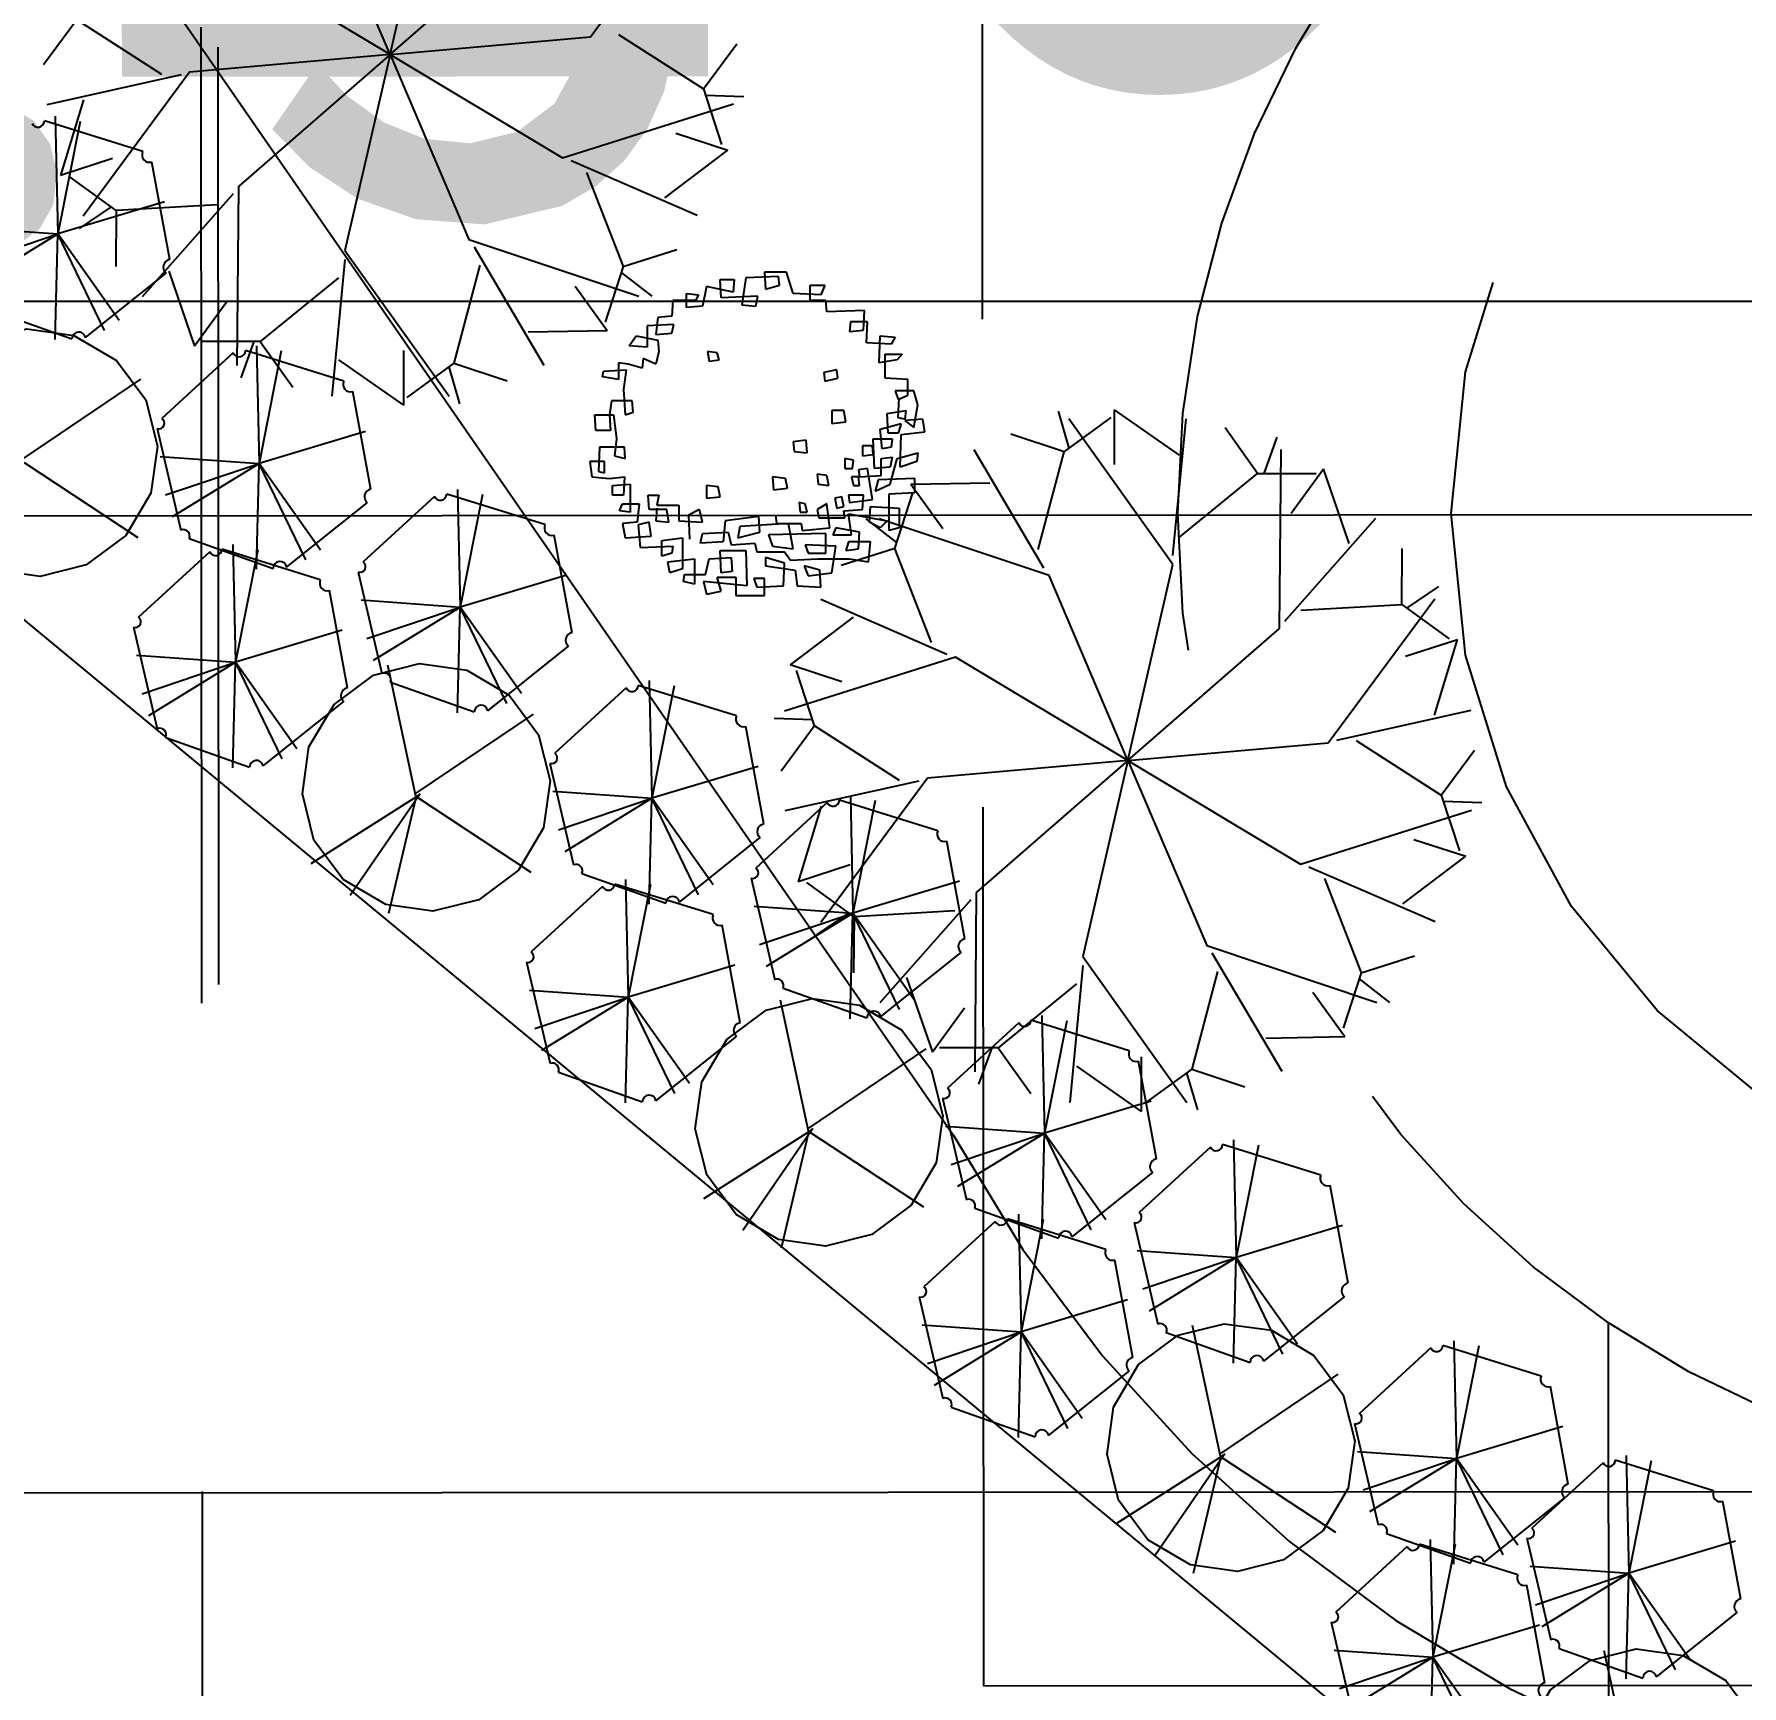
# Model space of a CAD drawing. Header units: millimetres. Extents: x 14950 to 15746, y 1103 to 1809.
# Drawn here: x 15436.861 to 15441.232, y 1474.381 to 1478.611 of the extents above; entities that cross this region are included whole.
import ezdxf
from ezdxf.enums import TextEntityAlignment as Align
from ezdxf.xclip import XClip

# ---------------------------------------------------------------- set-up
doc = ezdxf.new("R2010")
doc.units = ezdxf.units.MM
doc.header["$LTSCALE"] = 10
doc.header["$MEASUREMENT"] = 0
doc.header["$XCLIPFRAME"] = 2
doc.linetypes.add('CENTER', pattern=[2, 1.25, -0.25, 0.25, -0.25])
doc.linetypes.add('DASHED2', pattern=[0.375, 0.25, -0.125])
doc.layers.add('TZ-BASE', color=253, linetype='Continuous')
doc.styles.get("Standard").update_dxf_attribs({"font": 'GulimChe.ttf'})
doc.dimstyles.get("Standard").update_dxf_attribs({"dimtxt": 0.18, "dimasz": 0.18, "dimexe": 0.18, "dimexo": 0.0625, "dimgap": 0.09, "dimtad": 0, "dimtih": 1, "dimtoh": 1, "dimdec": 4, "dimzin": 0, "dimdsep": 46, "dimtxsty": 'Standard', "dimcen": 0.09, "dimadec": 0, "dimazin": 0, "dimtfac": 1, "dimtdec": 4, "dimtofl": 0, "dimtmove": 0, "dimatfit": 3, "dimfxl": 0, "dimtolj": 1, "dimtzin": 0, "dimarcsym": 0})

# ---------------------------------------------------------------- blocks, each defined once
blk = doc.blocks.new('JD-DGHCDGH7DFXH')
at = {"layer": 'TZ-BASE'}
for p, q in [((390.1718, 15.7075), (401.8806, -1.233)), ((396.7644, 2.3519), (408.3187, -7.2141)), ((400.439, 1.5341), (400.5544, 2.036)), ((400.439, 1.5341), (400.2374, 2.008)), ((400.952, 1.5794), (401.2247, 1.9483)), ((400.439, 1.5341), (400.8274, 1.8723)), ((400.439, 1.5341), (399.9973, 1.799)), ((399.6368, 1.6227), (399.5515, 1.5073)), ((399.8544, 1.4828), (399.6368, 1.6227)), ((400.439, 1.5341), (400.952, 1.5794)), ((401.0235, 1.5854), (401.2411, 1.4455)), ((400.439, 1.5341), (399.926, 1.4888)), ((400.0009, -0.8474), (399.9988, 1.5526)), ((400.439, 1.5341), (400.0506, 1.1959)), ((400.439, 1.5341), (400.3235, 1.0322)), ((400.439, 1.5341), (400.6406, 1.0602)), ((400.439, 1.5341), (400.8806, 1.2692)), ((401.2411, 1.4455), (401.3265, 1.5609)), ((399.926, 1.4888), (399.6532, 1.1199)), ((399.9041, 1.4817), (399.5605, 1.4053)), ((401.2411, 1.4455), (401.2874, 1.3031)), ((399.6541, 1.4177), (399.5953, 1.224)), ((400.8806, 1.2692), (401.3182, 1.4074)), ((401.2462, 1.4299), (401.3449, 1.4267)), ((399.8057, 1.2855), (399.554, 1.3636)), ((399.582, 1.3757), (399.5887, 1.0744)), ((399.6456, 1.3625), (399.5887, 1.0744)), ((401.1709, 1.3323), (401.3039, 1.2891)), ((401.1424, 1.1669), (401.3039, 1.2891)), ((399.7282, 1.2672), (399.5953, 1.224)), ((399.875, 1.0087), (399.8292, 1.2585)), ((400.9025, 1.2621), (401.2254, 1.122)), ((400.9421, 1.232), (401.0359, 0.9909)), ((399.7379, 1.1343), (399.6168, 1.2223)), ((400.0506, 1.1959), (400.0468, 0.7371)), ((399.8613, 1.1562), (399.5887, 1.0744)), ((399.7247, 1.1439), (399.643, 1.0885)), ((399.9962, 1.149), (399.7379, 1.1343)), ((400.0371, 1.1773), (399.804, 0.9135)), ((399.7379, 1.1343), (399.7368, 0.9908)), ((399.3355, 1.0924), (399.5887, 1.0744)), ((399.3495, 0.9939), (399.5887, 1.0744)), ((399.3671, 0.9383), (399.5887, 1.0744)), ((399.5817, 0.8038), (399.5887, 1.0744)), ((399.7455, 0.8526), (399.5887, 1.0744)), ((399.7081, 0.8273), (399.5887, 1.0744)), ((400.6406, 1.0602), (401.0757, 0.9148)), ((400.3235, 1.0092), (400.29, 0.6588)), ((400.3235, 1.0322), (400.5901, 0.6588)), ((400.6541, 1.0416), (400.833, 0.7384)), ((401.0359, 0.9909), (401.1727, 1.0341)), ((399.6594, 0.8088), (399.8657, 0.9739)), ((399.8724, 0.9786), (399.9387, 0.7873)), ((400.3071, 0.9623), (400.1068, 0.7986)), ((400.6684, 0.994), (400.6026, 0.7438)), ((401.0359, 0.9909), (400.9896, 0.8485)), ((401.0308, 0.9753), (401.1088, 0.9148)), ((401.4333, 0.9652), (401.3498, 0.9616)), ((401.3979, 0.9761), (401.4004, 0.9327)), ((401.4535, 0.9761), (401.3979, 0.9761)), ((401.4358, 0.9435), (401.4333, 0.9652)), ((401.4713, 0.9218), (401.4535, 0.9761)), ((400.9125, 0.9406), (400.9947, 0.8275)), ((401.1981, 0.9218), (401.2284, 0.9182)), ((401.1981, 0.8857), (401.1981, 0.9218)), ((401.2284, 0.9182), (401.2208, 0.9038)), ((401.2487, 0.9399), (401.2385, 0.8893)), ((401.317, 0.9255), (401.2487, 0.9399)), ((401.2841, 0.958), (401.3195, 0.958)), ((401.2866, 0.911), (401.2841, 0.958)), ((401.3195, 0.958), (401.317, 0.9255)), ((401.3498, 0.9616), (401.3397, 0.8929)), ((401.4004, 0.9327), (401.4358, 0.9435)), ((401.5421, 0.9182), (401.4713, 0.9218)), ((401.5143, 0.9435), (401.5522, 0.9435)), ((401.5143, 0.9038), (401.5143, 0.9435)), ((401.5522, 0.9435), (401.5421, 0.9182)), ((399.4099, 0.882), (399.6245, 0.8059)), ((400.0209, 0.9003), (399.9387, 0.7873)), ((401.1627, 0.9038), (401.1601, 0.864)), ((401.2208, 0.9038), (401.1627, 0.9038)), ((401.2385, 0.8893), (401.1981, 0.8857)), ((401.3802, 0.9146), (401.2866, 0.911)), ((401.3397, 0.8929), (401.3751, 0.8893)), ((401.3751, 0.8893), (401.3802, 0.9146)), ((401.5547, 0.9038), (401.5143, 0.9038)), ((401.5573, 0.8749), (401.5547, 0.9038)), ((401.6534, 0.8785), (401.5573, 0.8749)), ((401.6508, 0.8279), (401.6534, 0.8785)), ((401.1652, 0.8423), (401.0969, 0.8387)), ((401.0969, 0.8387), (401.0969, 0.7845)), ((401.1247, 0.8604), (401.1197, 0.817)), ((401.1601, 0.864), (401.1247, 0.8604)), ((401.1601, 0.8206), (401.1652, 0.8423)), ((401.618, 0.8496), (401.6154, 0.8243)), ((401.661, 0.8496), (401.618, 0.8496)), ((401.6584, 0.7953), (401.661, 0.8496)), ((400.1068, 0.7986), (399.9571, 0.7986)), ((400.0904, 0.7986), (400.0569, 0.7057)), ((400.0969, 0.7878), (400.1037, 0.4865)), ((400.1068, 0.7986), (400.1902, 0.6818)), ((400.7922, 0.8236), (400.9947, 0.8275)), ((401.0514, 0.7881), (401.0691, 0.8134)), ((401.0969, 0.7845), (401.0514, 0.7881)), ((401.0691, 0.8134), (401.1247, 0.8026)), ((401.1197, 0.817), (401.1601, 0.8206)), ((401.1247, 0.8026), (401.1272, 0.7736)), ((401.6154, 0.8243), (401.6508, 0.8279)), ((401.7217, 0.7917), (401.6584, 0.7953)), ((401.6913, 0.7447), (401.6938, 0.8134)), ((401.6938, 0.8134), (401.7318, 0.8098)), ((401.7318, 0.8098), (401.7217, 0.7917)), ((400.0377, 0.7695), (399.855, 0.602)), ((400.3206, 0.6975), (400.0689, 0.7756)), ((400.1606, 0.7746), (400.1037, 0.4865)), ((400.3071, 0.7517), (400.4732, 0.6358)), ((400.4732, 0.7756), (400.4732, 0.6358)), ((400.6026, 0.7438), (400.4815, 0.6558)), ((400.6026, 0.7438), (400.7387, 0.6983)), ((401.0488, 0.7411), (401.0235, 0.7447)), ((401.0235, 0.7447), (401.0235, 0.7014)), ((401.0868, 0.7556), (401.0842, 0.7303)), ((401.1197, 0.7411), (401.0868, 0.7556)), ((401.1272, 0.7736), (401.1197, 0.7411)), ((401.2765, 0.77), (401.2512, 0.7736)), ((401.2512, 0.7736), (401.2562, 0.7483)), ((401.2562, 0.7483), (401.2815, 0.752)), ((401.2815, 0.752), (401.2765, 0.77)), ((401.7368, 0.752), (401.6913, 0.7447)), ((401.7065, 0.7664), (401.7495, 0.7664)), ((401.7065, 0.705), (401.7065, 0.7664)), ((401.7495, 0.7664), (401.7368, 0.752)), ((399.5003, 0.4994), (399.8009, 0.7024)), ((400.5893, 0.7342), (400.6168, 0.6394)), ((400.9831, 0.7086), (400.9856, 0.723)), ((401.0235, 0.7014), (400.9831, 0.7086)), ((400.9856, 0.723), (401.0438, 0.7267)), ((401.0438, 0.7267), (401.0362, 0.6761)), ((401.0842, 0.7303), (401.0488, 0.7411)), ((401.5825, 0.7267), (401.5497, 0.7194)), ((401.5497, 0.7194), (401.5522, 0.6977)), ((401.5522, 0.6977), (401.5851, 0.705)), ((401.5851, 0.705), (401.5825, 0.7267)), ((401.7647, 0.7014), (401.7065, 0.705)), ((401.7647, 0.6616), (401.7647, 0.7014)), ((400.39, 0.4208), (400.3441, 0.6706)), ((401.0362, 0.6761), (401.0412, 0.611)), ((401.7318, 0.6724), (401.7394, 0.6508)), ((401.7798, 0.6724), (401.7318, 0.6724)), ((401.7394, 0.6508), (401.7647, 0.6616)), ((401.79, 0.6363), (401.7798, 0.6724)), ((401.0058, 0.6471), (401.0008, 0.611)), ((401.0589, 0.6471), (401.0058, 0.6471)), ((401.0412, 0.611), (401.0615, 0.6182)), ((401.0615, 0.6182), (401.0589, 0.6471)), ((401.6003, 0.6218), (401.5699, 0.6218)), ((401.5699, 0.6218), (401.5699, 0.5893)), ((401.6053, 0.5929), (401.6003, 0.6218)), ((401.7115, 0.6146), (401.7596, 0.6218)), ((401.7141, 0.564), (401.7115, 0.6146)), ((401.7394, 0.6038), (401.7419, 0.6544)), ((401.7596, 0.6218), (401.7571, 0.6001)), ((401.7798, 0.5785), (401.79, 0.6363)), ((402.1775, 0.5257), (402.15, 0.6205)), ((402.2935, 0.4843), (402.2935, 0.6241)), ((402.4597, 0.5082), (402.2935, 0.6241)), ((399.8427, 0.5759), (399.9034, 0.3161)), ((400.9628, 0.611), (401.0109, 0.611)), ((400.9654, 0.5712), (400.9628, 0.611)), ((401.0033, 0.5712), (400.9654, 0.5712)), ((401.0008, 0.611), (401.0033, 0.5712)), ((401.0109, 0.611), (401.0185, 0.5495)), ((401.5699, 0.5893), (401.6053, 0.5929)), ((401.6938, 0.5748), (401.747, 0.5893)), ((401.6989, 0.5242), (401.6938, 0.5748)), ((401.7571, 0.6001), (401.7394, 0.6038)), ((401.747, 0.5893), (401.7394, 0.564)), ((401.8026, 0.6001), (401.7571, 0.5965)), ((401.7571, 0.5965), (401.7798, 0.5785)), ((401.8077, 0.5676), (401.8026, 0.6001)), ((402.1642, 0.5161), (402.2853, 0.604)), ((402.4432, 0.2277), (402.1767, 0.6011)), ((402.4432, 0.2507), (402.4767, 0.6011)), ((402.6599, 0.4613), (402.5765, 0.5781)), ((400.3763, 0.5683), (400.1037, 0.4865)), ((400.9755, 0.5279), (400.9729, 0.4664)), ((401.0387, 0.5279), (400.9755, 0.5279)), ((401.0185, 0.5495), (401.0134, 0.5062)), ((401.0412, 0.4989), (401.0387, 0.5279)), ((401.5041, 0.5459), (401.4713, 0.5423)), ((401.4713, 0.5423), (401.4738, 0.517)), ((401.5067, 0.5134), (401.5041, 0.5459)), ((401.6736, 0.5315), (401.6483, 0.5315)), ((401.6483, 0.5315), (401.6483, 0.5062)), ((401.6761, 0.5098), (401.6736, 0.5315)), ((401.6761, 0.5495), (401.7242, 0.5495)), ((401.6787, 0.4736), (401.6761, 0.5495)), ((401.7217, 0.5279), (401.6989, 0.5242)), ((401.7394, 0.564), (401.7141, 0.564)), ((401.7242, 0.5495), (401.7217, 0.5279)), ((401.7444, 0.4773), (401.747, 0.5604)), ((401.747, 0.5604), (401.8077, 0.5676)), ((402.1642, 0.5161), (402.0281, 0.5615)), ((402.6763, 0.4613), (402.7098, 0.5542)), ((399.5027, 0.4891), (399.7937, 0.2974)), ((399.8505, 0.5045), (400.1037, 0.4865)), ((399.8645, 0.4059), (400.1037, 0.4865)), ((399.882, 0.3504), (400.1037, 0.4865)), ((400.0967, 0.2158), (400.1037, 0.4865)), ((400.2605, 0.2647), (400.1037, 0.4865)), ((400.223, 0.2394), (400.1037, 0.4865)), ((400.9502, 0.4917), (400.9552, 0.452)), ((400.9881, 0.4917), (400.9502, 0.4917)), ((400.9881, 0.4628), (400.9881, 0.4917)), ((401.0134, 0.5062), (401.0412, 0.4989)), ((401.4738, 0.517), (401.5067, 0.5134)), ((401.6255, 0.4953), (401.6028, 0.4989)), ((401.6028, 0.4989), (401.6028, 0.4736)), ((401.623, 0.4736), (401.6255, 0.4953)), ((401.6483, 0.5062), (401.6761, 0.5098)), ((401.6964, 0.4989), (401.7242, 0.5026)), ((401.6964, 0.4556), (401.6964, 0.4989)), ((401.7242, 0.5026), (401.7191, 0.4773)), ((401.7191, 0.4339), (401.7368, 0.4989)), ((401.7368, 0.4989), (401.79, 0.5134)), ((401.7874, 0.4917), (401.7444, 0.4773)), ((401.79, 0.5134), (401.7874, 0.4917)), ((402.1127, 0.2183), (401.9338, 0.5215)), ((402.0984, 0.2659), (402.1642, 0.5161)), ((402.7162, 0.064), (402.72, 0.5227)), ((400.9552, 0.452), (401.0008, 0.4483)), ((400.9729, 0.4664), (400.9881, 0.4628)), ((401.0008, 0.4483), (401.0387, 0.452)), ((401.0387, 0.452), (401.0362, 0.405)), ((401.451, 0.4483), (401.4181, 0.452)), ((401.4181, 0.452), (401.4207, 0.4194)), ((401.4561, 0.423), (401.451, 0.4483)), ((401.5573, 0.4556), (401.532, 0.4592)), ((401.532, 0.4592), (401.5345, 0.4339)), ((401.5623, 0.4303), (401.5573, 0.4556)), ((401.6028, 0.4736), (401.623, 0.4736)), ((401.6382, 0.452), (401.6205, 0.452)), ((401.6205, 0.452), (401.6255, 0.4303)), ((401.661, 0.4736), (401.6382, 0.47)), ((401.6382, 0.47), (401.6407, 0.452)), ((401.6407, 0.4303), (401.6382, 0.452)), ((401.6407, 0.452), (401.6964, 0.4556)), ((401.6736, 0.3941), (401.661, 0.4736)), ((401.7191, 0.4773), (401.6787, 0.4736)), ((401.6888, 0.4447), (401.6812, 0.4158)), ((401.7824, 0.4483), (401.6888, 0.4447)), ((401.7824, 0.4122), (401.7824, 0.4483)), ((402.4597, 0.2976), (402.6599, 0.4613)), ((402.6599, 0.4613), (402.8096, 0.4613)), ((402.7459, 0.3595), (402.8281, 0.4726)), ((402.8944, 0.2813), (402.8281, 0.4726)), ((400.5526, 0.402), (400.3699, 0.2345)), ((400.8355, 0.3301), (400.5839, 0.4082)), ((400.6119, 0.4203), (400.6186, 0.119)), ((400.6755, 0.4071), (400.6186, 0.119)), ((401.0084, 0.4303), (401.0539, 0.4339)), ((401.0084, 0.405), (401.0084, 0.4303)), ((401.0362, 0.405), (401.0084, 0.405)), ((401.0539, 0.4339), (401.0539, 0.3616)), ((401.0994, 0.405), (401.1272, 0.405)), ((401.1019, 0.3688), (401.0994, 0.405)), ((401.1272, 0.405), (401.1222, 0.3797)), ((401.279, 0.4266), (401.2487, 0.4303)), ((401.2487, 0.4303), (401.2487, 0.3977)), ((401.2487, 0.3977), (401.2841, 0.4013)), ((401.2841, 0.4013), (401.279, 0.4266)), ((401.4207, 0.4194), (401.4561, 0.423)), ((401.5345, 0.4339), (401.5623, 0.4303)), ((401.5952, 0.4013), (401.5775, 0.3977)), ((401.5775, 0.3977), (401.5825, 0.3724)), ((401.6003, 0.376), (401.5952, 0.4013)), ((401.6129, 0.405), (401.6154, 0.3869)), ((401.6508, 0.405), (401.6129, 0.405)), ((401.6154, 0.3869), (401.6736, 0.3941)), ((401.6255, 0.4303), (401.6407, 0.4303)), ((401.6483, 0.3688), (401.6508, 0.405)), ((401.6812, 0.4158), (401.7191, 0.4339)), ((401.7166, 0.4086), (401.7824, 0.4122)), ((401.7166, 0.3146), (401.7166, 0.4086)), ((401.7309, 0.269), (401.7772, 0.4113)), ((401.9746, 0.4363), (401.7721, 0.4324)), ((401.8543, 0.3193), (401.7721, 0.4324)), ((400.1743, 0.2209), (400.3807, 0.3859)), ((401.0261, 0.3652), (401.0337, 0.3833)), ((401.0539, 0.3616), (401.0261, 0.3652)), ((401.0337, 0.3833), (401.0767, 0.3833)), ((401.0767, 0.3833), (401.0716, 0.3363)), ((401.1475, 0.3688), (401.1019, 0.3688)), ((401.1222, 0.3724), (401.1197, 0.3399)), ((401.1222, 0.3797), (401.1778, 0.3797)), ((401.1525, 0.3363), (401.1475, 0.3688)), ((401.1778, 0.3797), (401.1778, 0.3399)), ((401.231, 0.3688), (401.2031, 0.3544)), ((401.2031, 0.3544), (401.2057, 0.2929)), ((401.2385, 0.3363), (401.231, 0.3688)), ((401.3827, 0.3507), (401.2967, 0.3399)), ((401.3852, 0.311), (401.3827, 0.3507)), ((401.4257, 0.3544), (401.4282, 0.3327)), ((401.5016, 0.3833), (401.4864, 0.3869)), ((401.4864, 0.3869), (401.489, 0.3616)), ((401.489, 0.3616), (401.5067, 0.3616)), ((401.5067, 0.3616), (401.5016, 0.3833)), ((401.5573, 0.3833), (401.532, 0.3688)), ((401.532, 0.3688), (401.537, 0.3471)), ((401.5648, 0.3218), (401.5573, 0.3833)), ((401.5825, 0.3724), (401.6003, 0.376)), ((401.6003, 0.3652), (401.6483, 0.3688)), ((401.6028, 0.3471), (401.6003, 0.3652)), ((401.6129, 0.358), (401.7115, 0.3399)), ((401.6205, 0.3038), (401.6129, 0.358)), ((401.666, 0.3363), (401.6685, 0.376)), ((401.6685, 0.376), (401.7419, 0.3724)), ((401.7419, 0.3724), (401.7419, 0.3218)), ((401.0716, 0.3363), (401.0337, 0.3327)), ((401.0337, 0.3327), (401.0412, 0.2965)), ((401.1019, 0.3363), (401.0741, 0.3291)), ((401.0741, 0.3291), (401.0792, 0.2712)), ((401.107, 0.3001), (401.1019, 0.3363)), ((401.1197, 0.3399), (401.1525, 0.3363)), ((401.1778, 0.3399), (401.2385, 0.3363)), ((401.2335, 0.2821), (401.2385, 0.3074)), ((401.2385, 0.3074), (401.3043, 0.311)), ((401.2967, 0.3399), (401.2917, 0.2857)), ((401.3043, 0.311), (401.3119, 0.2785)), ((401.3347, 0.3254), (401.3296, 0.2965)), ((401.3296, 0.2965), (401.3852, 0.311)), ((401.4586, 0.3327), (401.3347, 0.3254)), ((401.5547, 0.3074), (401.408, 0.3038)), ((401.4282, 0.3327), (401.4915, 0.3327)), ((401.4713, 0.2676), (401.4586, 0.3327)), ((401.4915, 0.3327), (401.494, 0.3146)), ((401.494, 0.3146), (401.5648, 0.3218)), ((401.537, 0.3471), (401.6028, 0.3471)), ((401.5547, 0.2568), (401.5547, 0.3074)), ((401.58, 0.3218), (401.5724, 0.3038)), ((401.6407, 0.311), (401.58, 0.3218)), ((401.6382, 0.2676), (401.6407, 0.311)), ((401.736, 0.2846), (401.658, 0.3451)), ((401.6938, 0.3218), (401.666, 0.3363)), ((402.1262, 0.1997), (401.691, 0.3451)), ((401.7115, 0.3399), (401.6938, 0.3218)), ((401.7419, 0.3218), (401.7166, 0.3146)), ((402.7297, 0.0825), (402.9628, 0.3464)), ((399.9248, 0.2941), (400.1394, 0.218)), ((400.2604, 0.1886), (400.0088, 0.2667)), ((400.0368, 0.2789), (400.0435, -0.0224)), ((400.1004, 0.2657), (400.0435, -0.0224)), ((400.9049, 0.0533), (400.8591, 0.3031)), ((401.0412, 0.2965), (401.107, 0.3001)), ((401.0792, 0.2712), (401.1627, 0.2748)), ((401.1348, 0.2893), (401.188, 0.2965)), ((401.1348, 0.2495), (401.1348, 0.2893)), ((401.1627, 0.2748), (401.1601, 0.2568)), ((401.188, 0.2965), (401.188, 0.217)), ((401.2917, 0.2857), (401.2335, 0.2821)), ((401.2841, 0.264), (401.3498, 0.264)), ((401.2866, 0.2062), (401.2841, 0.264)), ((401.3119, 0.2785), (401.3726, 0.2821)), ((401.3498, 0.264), (401.3524, 0.1736)), ((401.3726, 0.2821), (401.3777, 0.2604)), ((401.408, 0.3038), (401.4181, 0.2748)), ((401.4181, 0.2748), (401.4713, 0.2676)), ((401.5016, 0.2785), (401.5092, 0.2568)), ((401.58, 0.2748), (401.5016, 0.2785)), ((401.5699, 0.2062), (401.58, 0.2748)), ((401.5724, 0.3038), (401.6205, 0.3038)), ((401.7309, 0.269), (401.5941, 0.2257)), ((401.6129, 0.2857), (401.6053, 0.264)), ((401.6053, 0.264), (401.6382, 0.2676)), ((401.6685, 0.2857), (401.6129, 0.2857)), ((401.6635, 0.2351), (401.6685, 0.2857)), ((401.8247, 0.0279), (401.7309, 0.269)), ((403.0288, 0.1256), (403.03, 0.2691)), ((399.9775, 0.2606), (399.7948, 0.0931)), ((401.1601, 0.2568), (401.1348, 0.2495)), ((401.15, 0.2351), (401.2183, 0.2423)), ((401.1551, 0.2062), (401.15, 0.2351)), ((401.2183, 0.2423), (401.2183, 0.1772)), ((401.2461, 0.2025), (401.2562, 0.2423)), ((401.2562, 0.2423), (401.3119, 0.2459)), ((401.3119, 0.2459), (401.3144, 0.2098)), ((401.3777, 0.2604), (401.4485, 0.2604)), ((401.4004, 0.2459), (401.4004, 0.2242)), ((401.4485, 0.2315), (401.4004, 0.2459)), ((401.4004, 0.2242), (401.4763, 0.2134)), ((401.446, 0.1736), (401.4485, 0.2315)), ((401.4485, 0.2604), (401.4637, 0.2387)), ((401.4637, 0.2387), (401.5345, 0.2423)), ((401.4991, 0.2242), (401.5092, 0.1989)), ((401.5395, 0.2134), (401.4991, 0.2242)), ((401.5092, 0.2568), (401.5547, 0.2568)), ((401.5345, 0.2423), (401.6154, 0.2423)), ((401.6154, 0.2423), (401.6635, 0.2351)), ((402.3278, -0.2742), (402.4432, 0.2277)), ((400.3577, 0.2085), (400.4183, -0.0514)), ((400.8912, 0.2008), (400.6186, 0.119)), ((401.188, 0.217), (401.1551, 0.2062)), ((401.1905, 0.1845), (401.193, 0.2025)), ((401.2183, 0.1772), (401.1905, 0.1845)), ((401.193, 0.2025), (401.2461, 0.2025)), ((401.2411, 0.1845), (401.2487, 0.1519)), ((401.3524, 0.1736), (401.2411, 0.1845)), ((401.2765, 0.1953), (401.3245, 0.1953)), ((401.2866, 0.1592), (401.2765, 0.1953)), ((401.3144, 0.2098), (401.2866, 0.2062)), ((401.3245, 0.1953), (401.3245, 0.1483)), ((401.3701, 0.1917), (401.3777, 0.17)), ((401.3979, 0.1917), (401.3701, 0.1917)), ((401.3979, 0.1483), (401.3979, 0.1917)), ((401.4763, 0.2134), (401.4814, 0.1736)), ((401.5092, 0.1989), (401.5699, 0.2062)), ((401.5421, 0.17), (401.5395, 0.2134)), ((402.3278, -0.2742), (402.1262, 0.1997)), ((400.3298, -0.0881), (400.2839, 0.1617)), ((400.3654, 0.137), (400.6186, 0.119)), ((401.2487, 0.1519), (401.2866, 0.1592)), ((401.3245, 0.1483), (401.3979, 0.1483)), ((401.3777, 0.17), (401.446, 0.1736)), ((401.4814, 0.1736), (401.5421, 0.17)), ((401.8643, -0.0022), (401.5414, 0.1379)), ((402.8408, -0.2289), (403.1136, 0.14)), ((403.0421, 0.1159), (403.1238, 0.1714)), ((400.3794, 0.0385), (400.6186, 0.119)), ((400.397, -0.0171), (400.6186, 0.119)), ((400.6116, -0.1516), (400.6186, 0.119)), ((400.7754, -0.1028), (400.6186, 0.119)), ((400.7379, -0.1281), (400.6186, 0.119)), ((401.6244, 0.093), (401.4629, -0.0292)), ((402.7706, 0.1109), (403.0288, 0.1256)), ((403.0288, 0.1256), (403.1499, 0.0376)), ((399.7825, 0.067), (399.8432, -0.1928)), ((400.3161, 0.0594), (400.0435, -0.0224)), ((402.3278, -0.2742), (402.7162, 0.064)), ((400.6893, -0.1466), (400.8956, 0.0185)), ((403.0386, -0.0073), (403.1715, 0.0359)), ((403.1127, -0.1579), (403.1715, 0.0359)), ((399.7903, -0.0044), (400.0435, -0.0224)), ((399.8043, -0.103), (400.0435, -0.0224)), ((399.8219, -0.1585), (400.0435, -0.0224)), ((400.0365, -0.2931), (400.0435, -0.0224)), ((400.2003, -0.2442), (400.0435, -0.0224)), ((400.1628, -0.2695), (400.0435, -0.0224)), ((400.5049, -0.3655), (400.433, -0.0303)), ((401.8861, -0.0093), (401.4486, -0.1475)), ((401.5958, -0.0724), (401.4629, -0.0292)), ((401.5256, -0.1856), (401.4794, -0.0432)), ((402.3278, -0.2742), (401.8861, -0.0093)), ((400.4398, -0.0734), (400.6544, -0.1495)), ((401.326, -0.1599), (401.0743, -0.0818)), ((401.1023, -0.0696), (401.1091, -0.3709)), ((401.1659, -0.0829), (401.1091, -0.3709)), ((400.1142, -0.288), (400.3205, -0.123)), ((401.0431, -0.0879), (400.8604, -0.2554)), ((400.5057, -0.358), (400.8063, -0.155)), ((401.5206, -0.17), (401.4219, -0.1669)), ((402.8627, -0.2218), (403.2063, -0.1454)), ((399.8646, -0.2148), (400.0793, -0.2909)), ((401.3954, -0.4366), (401.3495, -0.1868)), ((401.5256, -0.1856), (401.4403, -0.301)), ((401.7432, -0.3255), (401.5256, -0.1856)), ((402.3278, -0.2742), (402.8408, -0.2289)), ((402.9124, -0.2229), (403.13, -0.3628)), ((403.13, -0.3628), (403.2153, -0.2474)), ((400.8481, -0.2815), (400.9088, -0.5413)), ((401.3817, -0.2891), (401.1091, -0.3709)), ((402.3278, -0.2742), (401.8148, -0.3195)), ((402.3278, -0.2742), (401.9394, -0.6124)), ((402.3278, -0.2742), (402.2123, -0.7761)), ((402.3278, -0.2742), (402.5294, -0.7481)), ((402.3278, -0.2742), (402.7695, -0.5391)), ((401.7929, -0.3266), (401.4493, -0.4031)), ((401.8148, -0.3195), (401.542, -0.6885)), ((400.5122, -0.3637), (400.2361, -0.539)), ((400.5162, -0.3591), (400.3371, -0.6201)), ((400.504, -0.3729), (400.435, -0.6656)), ((400.5081, -0.3683), (400.7991, -0.56)), ((400.8559, -0.353), (401.1091, -0.3709)), ((400.8699, -0.4515), (401.1091, -0.3709)), ((400.8874, -0.507), (401.1091, -0.3709)), ((401.1021, -0.6416), (401.1091, -0.3709)), ((401.2658, -0.5927), (401.1091, -0.3709)), ((401.2284, -0.618), (401.1091, -0.3709)), ((401.558, -0.3819), (401.3753, -0.5494)), ((401.5429, -0.3906), (401.4841, -0.5844)), ((401.8409, -0.4539), (401.5893, -0.3758)), ((401.6173, -0.3636), (401.624, -0.6649)), ((401.6809, -0.3768), (401.624, -0.6649)), ((403.13, -0.3628), (403.1762, -0.5052)), ((403.135, -0.3784), (403.2337, -0.3816)), ((402.7695, -0.5391), (403.207, -0.401)), ((401.1797, -0.6365), (401.3861, -0.4715)), ((401.9103, -0.7306), (401.8644, -0.4808)), ((403.0597, -0.4761), (403.1927, -0.5192)), ((403.0312, -0.6414), (403.1927, -0.5192)), ((400.9302, -0.5633), (401.1448, -0.6395)), ((401.617, -0.5412), (401.4841, -0.5844)), ((402.7913, -0.5462), (403.1142, -0.6864)), ((400.9829, -0.5968), (400.8002, -0.7643)), ((401.2658, -0.6688), (401.0142, -0.5907)), ((401.0421, -0.5785), (401.0489, -0.8798)), ((401.1058, -0.5918), (401.0489, -0.8798)), ((401.363, -0.5755), (401.4237, -0.8353)), ((401.6267, -0.674), (401.5056, -0.5861)), ((401.8966, -0.5831), (401.624, -0.6649)), ((402.8309, -0.5763), (402.9247, -0.8174)), ((401.3708, -0.6469), (401.624, -0.6649)), ((401.9259, -0.631), (401.6928, -0.8948)), ((401.9394, -0.6124), (401.9356, -1.0712)), ((401.3352, -0.9455), (401.2893, -0.6957)), ((401.3848, -0.7455), (401.624, -0.6649)), ((401.4024, -0.801), (401.624, -0.6649)), ((401.6135, -0.6644), (401.5318, -0.7198)), ((401.617, -0.9356), (401.624, -0.6649)), ((401.7808, -0.8867), (401.624, -0.6649)), ((401.7433, -0.912), (401.624, -0.6649)), ((401.6267, -0.674), (401.6256, -0.8176)), ((401.885, -0.6593), (401.6267, -0.674)), ((401.6947, -0.9305), (401.901, -0.7655)), ((402.2123, -0.7761), (402.4789, -1.1495)), ((402.5294, -0.7481), (402.9646, -0.8935)), ((402.5429, -0.7667), (402.7218, -1.0699)), ((402.9247, -0.8174), (403.0615, -0.7742)), ((400.7879, -0.7904), (400.8486, -1.0502)), ((401.3215, -0.798), (401.0489, -0.8798)), ((401.7612, -0.8297), (401.8275, -1.0211)), ((402.2123, -0.7991), (402.1788, -1.1495)), ((402.5572, -0.8143), (402.4914, -1.0645)), ((402.9247, -0.8174), (402.8784, -0.9598)), ((400.7957, -0.8619), (401.0489, -0.8798)), ((401.4451, -0.8573), (401.6598, -0.9334)), ((402.1959, -0.846), (401.9956, -1.0097)), ((402.8013, -0.8677), (402.8835, -0.9808)), ((402.9196, -0.833), (402.9976, -0.8936)), ((400.8097, -0.9604), (401.0489, -0.8798)), ((400.8273, -1.0159), (401.0489, -0.8798)), ((401.0419, -1.1505), (401.0489, -0.8798)), ((401.2057, -1.1016), (401.0489, -0.8798)), ((401.1682, -1.1269), (401.0489, -0.8798)), ((401.5102, -1.2229), (401.4383, -0.8877)), ((401.9097, -0.908), (401.8275, -1.0211)), ((402.0484, -0.9454), (401.8658, -1.1129)), ((402.3314, -1.0173), (402.0797, -0.9392)), ((402.1077, -0.927), (402.1145, -1.2283)), ((402.1713, -0.9403), (402.1145, -1.2283)), ((401.1196, -1.1454), (401.3259, -0.9804)), ((402.681, -0.9847), (402.8835, -0.9808)), ((401.5111, -1.2154), (401.8116, -1.0124)), ((401.9956, -1.0097), (401.8459, -1.0097)), ((401.9792, -1.0097), (401.9457, -1.1026)), ((401.9956, -1.0097), (402.079, -1.1266)), ((402.4008, -1.2941), (402.3549, -1.0443)), ((402.362, -1.0327), (402.362, -1.1725)), ((400.87, -1.0722), (401.0847, -1.1484)), ((402.1959, -1.0567), (402.362, -1.1725)), ((402.4914, -1.0645), (402.3703, -1.1525)), ((402.4781, -1.0742), (402.5056, -1.169)), ((402.4914, -1.0645), (402.6275, -1.11)), ((401.8535, -1.1389), (401.9142, -1.3987)), ((402.387, -1.1466), (402.1145, -1.2283)), ((401.5175, -1.2211), (401.2415, -1.3964)), ((401.5216, -1.2165), (401.3424, -1.4775)), ((401.8612, -1.2104), (402.1145, -1.2283)), ((401.5094, -1.2303), (401.4403, -1.523)), ((401.5135, -1.2257), (401.8044, -1.4174)), ((401.8752, -1.3089), (402.1145, -1.2283)), ((401.8928, -1.3645), (402.1145, -1.2283)), ((402.1074, -1.499), (402.1145, -1.2283)), ((402.2712, -1.4502), (402.1145, -1.2283)), ((402.2338, -1.4755), (402.1145, -1.2283)), ((402.5389, -1.2638), (402.3562, -1.4313)), ((402.8218, -1.3358), (402.5702, -1.2577)), ((402.5981, -1.2455), (402.6049, -1.5468)), ((402.6618, -1.2588), (402.6049, -1.5468)), ((402.1851, -1.4939), (402.3914, -1.3289)), ((402.8912, -1.6125), (402.8453, -1.3627)), ((401.9356, -1.4207), (402.1502, -1.4969)), ((402.0475, -1.4359), (402.0543, -1.7372)), ((401.9883, -1.4542), (401.8056, -1.6218)), ((402.2712, -1.5262), (402.0195, -1.4481)), ((402.1112, -1.4492), (402.0543, -1.7372)), ((402.3439, -1.4574), (402.4046, -1.7172)), ((402.8775, -1.465), (402.6049, -1.5468)), ((402.3517, -1.5289), (402.6049, -1.5468)), ((402.3406, -1.803), (402.2947, -1.5532)), ((402.3657, -1.6274), (402.6049, -1.5468)), ((402.3833, -1.6829), (402.6049, -1.5468)), ((402.5979, -1.8175), (402.6049, -1.5468)), ((402.7617, -1.7686), (402.6049, -1.5468)), ((402.7242, -1.7939), (402.6049, -1.5468)), ((401.7933, -1.6478), (401.854, -1.9076)), ((402.3269, -1.6555), (402.0543, -1.7372)), ((402.6756, -1.8124), (402.8819, -1.6474)), ((401.8011, -1.7193), (402.0543, -1.7372)), ((401.8151, -1.8178), (402.0543, -1.7372)), ((401.8326, -1.8734), (402.0543, -1.7372)), ((402.0473, -2.0079), (402.0543, -1.7372)), ((402.2111, -1.9591), (402.0543, -1.7372)), ((402.1736, -1.9844), (402.0543, -1.7372)), ((402.426, -1.7392), (402.6407, -1.8154)), ((402.5647, -2.0558), (402.4928, -1.7207)), ((403.1029, -1.7783), (402.9202, -1.9458)), ((403.3858, -1.8502), (403.1341, -1.7721)), ((403.1621, -1.76), (403.1689, -2.0613)), ((403.2257, -1.7732), (403.1689, -2.0613)), ((402.1249, -2.0028), (402.3313, -1.8378)), ((402.5655, -2.0483), (402.8661, -1.8453)), ((403.4552, -2.127), (403.4093, -1.8772)), ((305.266, -2.2327), (699.9341, -1.8847)), ((401.8754, -1.9296), (402.09, -2.0058)), ((402.9079, -1.9718), (402.9686, -2.2317)), ((403.4415, -1.9795), (403.1689, -2.0613)), ((402.572, -2.054), (402.2959, -2.2294)), ((402.576, -2.0494), (402.3969, -2.3105)), ((402.9157, -2.0433), (403.1689, -2.0613)), ((403.6035, -2.0539), (403.6103, -2.3553)), ((402.5638, -2.0633), (402.4948, -2.356)), ((402.5679, -2.0587), (402.8589, -2.2503)), ((402.9297, -2.1418), (403.1689, -2.0613)), ((402.9472, -2.1974), (403.1689, -2.0613)), ((403.1619, -2.3319), (403.1689, -2.0613)), ((403.3256, -2.2831), (403.1689, -2.0613)), ((403.2882, -2.3084), (403.1689, -2.0613)), ((403.5443, -2.0723), (403.3616, -2.2398)), ((403.8272, -2.1442), (403.5755, -2.0661)), ((403.6671, -2.0672), (403.6103, -2.3553)), ((403.2395, -2.3269), (403.4459, -2.1618)), ((403.8966, -2.421), (403.8507, -2.1712)), ((402.99, -2.2537), (403.2046, -2.3298)), ((403.1019, -2.2689), (403.1087, -2.5702)), ((403.3493, -2.2658), (403.41, -2.5256)), ((403.0427, -2.2872), (402.86, -2.4547)), ((403.3256, -2.3591), (403.074, -2.281)), ((403.1656, -2.2821), (403.1087, -2.5702)), ((403.8829, -2.2735), (403.6103, -2.3553)), ((403.3571, -2.3373), (403.6103, -2.3553)), ((403.3711, -2.4358), (403.6103, -2.3553)), ((403.3886, -2.4914), (403.6103, -2.3553)), ((403.6032, -2.6259), (403.6103, -2.3553)), ((403.767, -2.5771), (403.6103, -2.3553)), ((403.7296, -2.6024), (403.6103, -2.3553)), ((403.395, -2.6359), (403.3491, -2.3861)), ((402.8477, -2.4807), (402.9084, -2.7406)), ((403.3813, -2.4884), (403.1087, -2.5702)), ((403.6809, -2.6208), (403.8873, -2.4558)), ((402.8555, -2.5522), (403.1087, -2.5702)), ((402.8695, -2.6507), (403.1087, -2.5702)), ((402.8871, -2.7063), (403.1087, -2.5702)), ((403.1017, -2.8408), (403.1087, -2.5702)), ((403.2655, -2.792), (403.1087, -2.5702)), ((403.228, -2.8173), (403.1087, -2.5702)), ((403.4314, -2.5477), (403.646, -2.6238)), ((403.6191, -2.8887), (403.5472, -2.5536))]:
    blk.add_line(p, q, dxfattribs=at)
at = {"layer": 'TZ-BASE', "linetype": 'DASHED2'}
for p, q in [((399.9512, 5.3542), (399.96, -4.6454)), ((401.9529, 3.3561), (401.9582, -2.6437)), ((403.5573, -1.7136), (403.5588, -3.4423)), ((401.9582, -2.6437), (407.9579, -2.6384))]:
    blk.add_line(p, q, dxfattribs=at)
at = {"layer": 'TZ-BASE', "linetype": 'CENTER'}
blk.add_lwpolyline([(0, 0), (98.2, 0.0866), (298.7999, 0.2634), (501.1998, 0.4418), (699.9997, 0.617)], dxfattribs=at)
at = {"layer": 'TZ-BASE', "linetype": 'DASHED2'}
for radius in [2.4999, 1.7999]:
    blk.add_circle((404.9554, 0.3588), radius, dxfattribs=at)
at = {"layer": 'TZ-BASE'}
blk.add_arc((404.9578, 0.4337), 3.4996, 208.4418, 252.9976, dxfattribs=at)
for centre, major_axis, start_param, end_param in [((399.5376, 1.3642), (-0.0122, 0.011), 1.160467, 3.834439), ((399.8236, 1.2774), (-0.0146, 0.0132), 0.30818, 2.590817), ((399.8779, 0.9893), (0.0131, 0.0146), 0.880783, 3.203642), ((399.6421, 0.8056), (-0.0131, 0.0118), 4.057441, 7.00071), ((400.0526, 0.7763), (-0.0122, 0.011), 1.160467, 3.834439), ((400.3385, 0.6894), (-0.0146, 0.0132), 0.30818, 2.590817), ((399.847, 0.5898), (-0.0108, 0.0097), 2.005399, 4.86099), ((400.3929, 0.4013), (0.0131, 0.0146), 0.880783, 3.203642), ((400.5675, 0.4088), (-0.0122, 0.011), 1.160467, 3.834439), ((399.9096, 0.3008), (0.0111, 0.0123), 5.029777, 7.402231), ((400.8535, 0.322), (-0.0146, 0.0132), 0.30818, 2.590817), ((399.9924, 0.2674), (-0.0122, 0.011), 1.160467, 3.834439), ((400.157, 0.2177), (-0.0131, 0.0118), 4.057441, 7.00071), ((400.3619, 0.2224), (-0.0108, 0.0097), 2.005399, 4.86099), ((400.2783, 0.1805), (-0.0146, 0.0132), 0.30818, 2.590817), ((399.7868, 0.0809), (-0.0108, 0.0097), 2.005399, 4.86099), ((400.9078, 0.0339), (0.0131, 0.0146), 0.880783, 3.203642), ((400.4246, -0.0667), (0.0111, 0.0123), 5.029777, 7.402231), ((401.058, -0.0811), (-0.0122, 0.011), 1.160467, 3.834439), ((400.3327, -0.1076), (0.0131, 0.0146), 0.880783, 3.203642), ((400.672, -0.1498), (-0.0131, 0.0118), 4.057441, 7.00071), ((401.3439, -0.168), (-0.0146, 0.0132), 0.30818, 2.590817), ((399.8495, -0.2081), (0.0111, 0.0123), 5.029777, 7.402231), ((400.8524, -0.2676), (-0.0108, 0.0097), 2.005399, 4.86099), ((400.0969, -0.2912), (-0.0131, 0.0118), 4.057441, 7.00071), ((401.5729, -0.3751), (-0.0122, 0.011), 1.160467, 3.834439), ((401.3983, -0.4561), (0.0131, 0.0146), 0.880783, 3.203642), ((401.8589, -0.462), (-0.0146, 0.0132), 0.30818, 2.590817), ((400.915, -0.5567), (0.0111, 0.0123), 5.029777, 7.402231), ((401.3673, -0.5615), (-0.0108, 0.0097), 2.005399, 4.86099), ((400.9978, -0.59), (-0.0122, 0.011), 1.160467, 3.834439), ((401.1624, -0.6397), (-0.0131, 0.0118), 4.057441, 7.00071), ((401.2837, -0.6769), (-0.0146, 0.0132), 0.30818, 2.590817), ((401.9132, -0.7501), (0.0131, 0.0146), 0.880783, 3.203642), ((400.7922, -0.7765), (-0.0108, 0.0097), 2.005399, 4.86099), ((401.43, -0.8506), (0.0111, 0.0123), 5.029777, 7.402231), ((401.6774, -0.9337), (-0.0131, 0.0118), 4.057441, 7.00071), ((401.3381, -0.965), (0.0131, 0.0146), 0.880783, 3.203642), ((402.0633, -0.9385), (-0.0122, 0.011), 1.160467, 3.834439), ((400.8549, -1.0656), (0.0111, 0.0123), 5.029777, 7.402231), ((402.3493, -1.0254), (-0.0146, 0.0132), 0.30818, 2.590817), ((401.1023, -1.1486), (-0.0131, 0.0118), 4.057441, 7.00071), ((401.8577, -1.125), (-0.0108, 0.0097), 2.005399, 4.86099), ((402.5538, -1.257), (-0.0122, 0.011), 1.160467, 3.834439), ((402.4037, -1.3135), (0.0131, 0.0146), 0.880783, 3.203642), ((402.8397, -1.3439), (-0.0146, 0.0132), 0.30818, 2.590817), ((401.9204, -1.4141), (0.0111, 0.0123), 5.029777, 7.402231), ((402.3482, -1.4435), (-0.0108, 0.0097), 2.005399, 4.86099), ((402.0032, -1.4474), (-0.0122, 0.011), 1.160467, 3.834439), ((402.1678, -1.4971), (-0.0131, 0.0118), 4.057441, 7.00071), ((402.2891, -1.5343), (-0.0146, 0.0132), 0.30818, 2.590817), ((402.8941, -1.632), (0.0131, 0.0146), 0.880783, 3.203642), ((401.7976, -1.6339), (-0.0108, 0.0097), 2.005399, 4.86099), ((402.4108, -1.7326), (0.0111, 0.0123), 5.029777, 7.402231), ((403.1178, -1.7715), (-0.0122, 0.011), 1.160467, 3.834439), ((402.3435, -1.8224), (0.0131, 0.0146), 0.880783, 3.203642), ((402.6583, -1.8156), (-0.0131, 0.0118), 4.057441, 7.00071), ((403.4037, -1.8583), (-0.0146, 0.0132), 0.30818, 2.590817), ((401.8602, -1.923), (0.0111, 0.0123), 5.029777, 7.402231), ((402.9122, -1.9579), (-0.0108, 0.0097), 2.005399, 4.86099), ((402.1076, -2.006), (-0.0131, 0.0118), 4.057441, 7.00071), ((403.5592, -2.0654), (-0.0122, 0.011), 1.160467, 3.834439), ((403.4581, -2.1464), (0.0131, 0.0146), 0.880783, 3.203642), ((403.8451, -2.1523), (-0.0146, 0.0132), 0.30818, 2.590817), ((402.9748, -2.247), (0.0111, 0.0123), 5.029777, 7.402231), ((403.3536, -2.2519), (-0.0108, 0.0097), 2.005399, 4.86099), ((403.0576, -2.2804), (-0.0122, 0.011), 1.160467, 3.834439), ((403.2222, -2.3301), (-0.0131, 0.0118), 4.057441, 7.00071), ((403.3435, -2.3672), (-0.0146, 0.0132), 0.30818, 2.590817), ((403.8995, -2.4404), (0.0131, 0.0146), 0.880783, 3.203642), ((402.852, -2.4668), (-0.0108, 0.0097), 2.005399, 4.86099), ((403.4162, -2.541), (0.0111, 0.0123), 5.029777, 7.402231), ((403.6636, -2.624), (-0.0131, 0.0118), 4.057441, 7.00071), ((403.3979, -2.6553), (0.0131, 0.0146), 0.880783, 3.203642)]:
    blk.add_ellipse(centre, major_axis=major_axis, ratio=1, start_param=start_param, end_param=end_param, dxfattribs=at)
for centre in [(399.5262, 0.5144), (400.5316, -0.343), (401.537, -1.2005), (402.5914, -2.0334), (403.6458, -2.8663)]:
    blk.add_ellipse(centre, major_axis=(0.2123, 0.2361), ratio=1, dxfattribs=at)
blk.add_text('37.3', height=2, rotation=3.0398, dxfattribs=at).set_placement((396.1953, 0.8932, 38.12))
blk = doc.blocks.new('JD-DTJ6DGH')
at = {"layer": 'TZ-BASE'}
blk.add_text('Ø100x2x2', height=3, rotation=0.0518, dxfattribs=at).set_placement((404.7801, 77.9792, 38.0498), align=Align.MIDDLE)
blk.add_leader([(390.4289, 75.9024, 38.0498), (415.0852, 75.9024, 38.0498)], dimstyle='Standard', override={"dimtxt": 3, "dimasz": 3, "dimexe": 2, "dimexo": 3, "dimgap": 1, "dimtad": 0, "dimtih": 0, "dimcen": 1, "dimaunit": 1, "dimadec": 8, "dimtix": 1, "dimtofl": 1, "dimtmove": 2, "dimtvp": 2}, dxfattribs=at)

msp = doc.modelspace()

# ---------------------------------------------------------------- block references
at = {"layer": 'TZ-BASE'}
ref = msp.add_blockref('JD-DGHCDGH7DFXH', (15037.333, 1477.0248), dxfattribs=at)
XClip(ref).set_block_clipping_path([(-0.066111234, 74.999970863), (699.933616811, 75.6206052864), (700.0658361092, -74.3793364424), (0.0661112341, -74.999970863)])
msp.add_blockref('JD-DTJ6DGH', (15037.3991, 1402.0249), dxfattribs=at)

doc.saveas('drawing.dxf')
